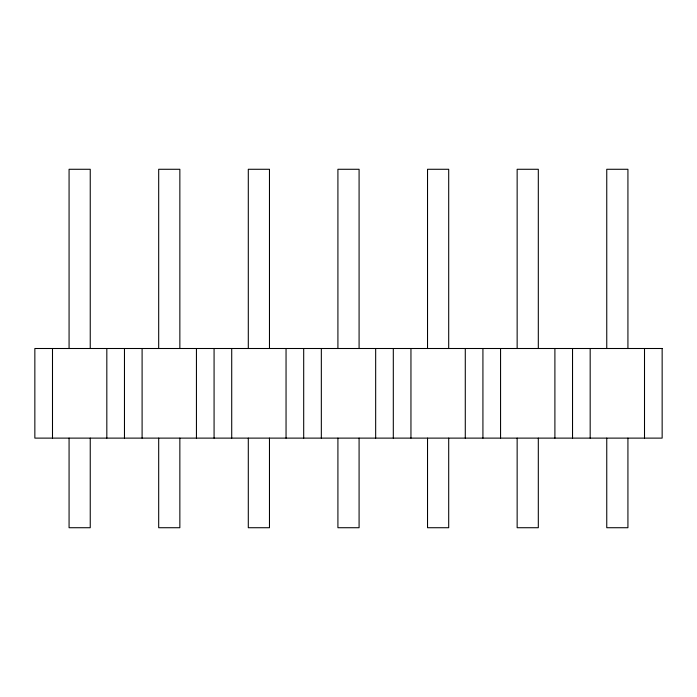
<?xml version="1.0" encoding="UTF-8"?>
<svg xmlns="http://www.w3.org/2000/svg" width="697" height="697" viewBox="0 0 697 697"><rect width="100%" height="100%" fill="white"/><g stroke="black" fill="none" stroke-linecap="round" stroke-linejoin="round"><path stroke-width="1.05" d="M644.507 348.5L644.507 438.117M627.927 348.5L627.927 169.275L606.756 169.275L606.756 348.5M627.927 438.117L627.927 527.725L606.756 527.725L606.756 438.117M590.176 348.5L590.176 438.117M572.533 348.5L572.533 438.117M554.899 348.5L554.899 438.117M538.311 348.5L538.311 169.275L517.148 169.275L517.148 348.5M538.311 438.117L538.311 527.725L517.148 527.725L517.148 438.117M500.559 348.5L500.559 438.117M482.925 348.5L482.925 438.117M465.282 348.5L465.282 438.117M448.702 348.5L448.702 169.275L427.531 169.275L427.531 348.5M448.702 438.117L448.702 527.725L427.531 527.725L427.531 438.117M410.951 348.5L410.951 438.117M393.308 348.5L393.308 438.117M375.666 348.5L375.666 438.117M359.086 348.5L359.086 169.275L337.914 169.275L337.914 348.5M359.086 438.117L359.086 527.725L337.914 527.725L337.914 438.117M321.334 348.5L321.334 438.117M303.692 348.5L303.692 438.117M286.049 348.5L286.049 438.117M269.469 348.5L269.469 169.275L248.298 169.275L248.298 348.5M269.469 438.117L269.469 527.725L248.298 527.725L248.298 438.117M231.718 348.5L231.718 438.117M214.075 348.5L214.075 438.117M196.441 348.5L196.441 438.117M179.852 348.5L179.852 169.275L158.689 169.275L158.689 348.5M179.852 438.117L179.852 527.725L158.689 527.725L158.689 438.117M142.101 348.5L142.101 438.117M124.467 348.5L124.467 438.117M106.824 348.5L106.824 438.117M90.244 348.5L90.244 169.275L69.073 169.275L69.073 348.5M90.244 438.117L90.244 527.725L69.073 527.725L69.073 438.117M52.493 348.5L52.493 438.117M662.15 348.5L34.85 348.5L34.85 438.117L662.15 438.117L662.15 348.5"/></g></svg>
